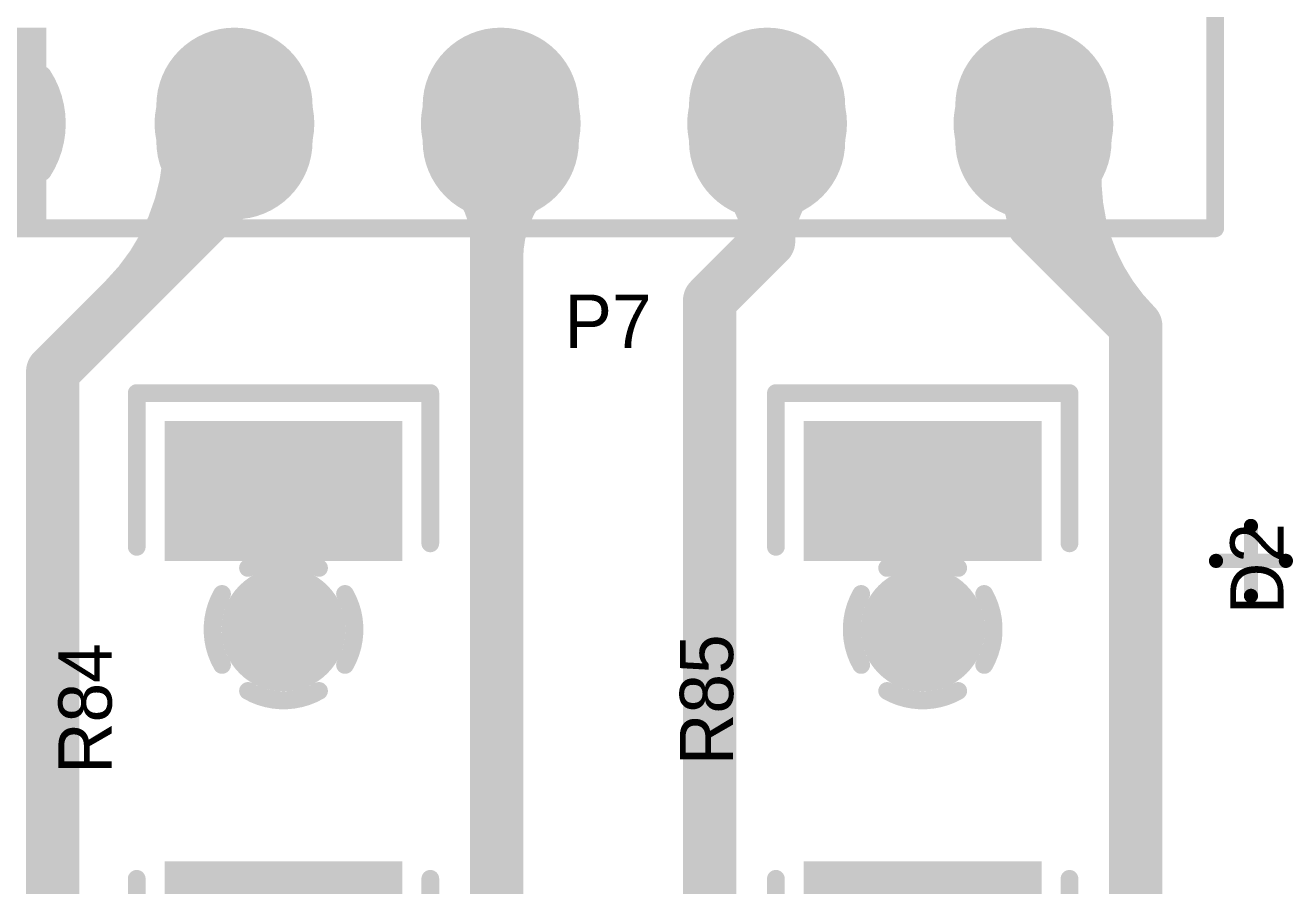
# Model space of a CAD drawing. Header units: millimetres. Extents: x 3.32 to 12.49, y 5.66 to 10.73.
# Drawn here: x 10.698 to 11.408, y 9.256 to 9.74 of the extents above; entities that cross this region are included whole.
import ezdxf

# ---------------------------------------------------------------- set-up
doc = ezdxf.new("R2010")
doc.units = ezdxf.units.MM
doc.header["$MEASUREMENT"] = 0
for name, color, linetype in [('BottomLayer', 5, 'Continuous'), ('BottomSolder', 6, 'Continuous'), ('InternalPlane1', 76, 'Continuous'), ('InternalPlane2', 16, 'Continuous'), ('Mechanical13', 56, 'Continuous'), ('Mechanical15', 56, 'Continuous'), ('MultiLayer', 9, 'Continuous'), ('PadHoleLayer', 156, 'Continuous'), ('TopLayer', 1, 'Continuous'), ('TopOverlay', 2, 'Continuous'), ('TopPaste', 8, 'Continuous'), ('TopSolder', 216, 'Continuous'), ('ViaHoleLayer', 16, 'Continuous')]:
    doc.layers.add(name, color=color, linetype=linetype)

# ---------------------------------------------------------------- blocks, each defined once
blk = doc.blocks.new('MC1_5_5_ST_3_81_115')
at = {"layer": 'BottomLayer', "const_width": 0.08}
for points in [[(0.15, -0.01), (0.15, 0.01)], [(0.3, -0.01), (0.3, 0.01)], [(0.45, -0.01), (0.45, 0.01)], [(0.6, -0.01), (0.6, 0.01)]]:
    blk.add_lwpolyline(points, dxfattribs=at)
at = {"layer": 'BottomLayer', "const_width": 0.04}
for points in [[(0.13, 0.01, 1), (0.17, 0.01, 1)], [(0.28, 0.01, 1), (0.32, 0.01, 1)], [(0.43, 0.01, 1), (0.47, 0.01, 1)], [(0.58, 0.01, 1), (0.62, 0.01, 1)], [(0.13, -0.01, 1), (0.17, -0.01, 1)], [(0.28, -0.01, 1), (0.32, -0.01, 1)], [(0.43, -0.01, 1), (0.47, -0.01, 1)], [(0.58, -0.01, 1), (0.62, -0.01, 1)]]:
    blk.add_lwpolyline(points, format="xyb", close=True, dxfattribs=at)
at = {"layer": 'BottomLayer'}
blk.add_solid([(0.04, 0.05), (-0.04, 0.05), (0.04, -0.05), (-0.04, -0.05)], dxfattribs=at)
at = {"layer": 'BottomSolder', "const_width": 0.088}
for points in [[(0.15, -0.01), (0.15, 0.01)], [(0.3, -0.01), (0.3, 0.01)], [(0.45, -0.01), (0.45, 0.01)], [(0.6, -0.01), (0.6, 0.01)]]:
    blk.add_lwpolyline(points, dxfattribs=at)
at = {"layer": 'BottomSolder', "const_width": 0.044}
for points in [[(0.128, 0.01, 1), (0.172, 0.01, 1)], [(0.278, 0.01, 1), (0.322, 0.01, 1)], [(0.428, 0.01, 1), (0.472, 0.01, 1)], [(0.578, 0.01, 1), (0.622, 0.01, 1)], [(0.128, -0.01, 1), (0.172, -0.01, 1)], [(0.278, -0.01, 1), (0.322, -0.01, 1)], [(0.428, -0.01, 1), (0.472, -0.01, 1)], [(0.578, -0.01, 1), (0.622, -0.01, 1)]]:
    blk.add_lwpolyline(points, format="xyb", close=True, dxfattribs=at)
at = {"layer": 'BottomSolder'}
blk.add_solid([(0.044, 0.054), (-0.044, 0.054), (0.044, -0.054), (-0.044, -0.054)], dxfattribs=at)
at = {"layer": 'InternalPlane1', "const_width": 0.01}
for points in [[(-0.02723, 0.04193, -0.296213), (0.02723, 0.04193)], [(0.04193, 0.02723, -0.296213), (0.04193, -0.02723)], [(0.02723, -0.04193, -0.296213), (-0.02723, -0.04193)]]:
    blk.add_lwpolyline(points, format="xyb", dxfattribs=at)
at = {"layer": 'InternalPlane1'}
for points, const_width in [([(0.02473, 0.04193, 1), (0.02973, 0.04193, 1)], 0.005), ([(0.1275, 0, 1), (0.1725, 0, 1)], 0.045), ([(0.2775, 0, 1), (0.3225, 0, 1)], 0.045), ([(0.4275, 0, 1), (0.4725, 0, 1)], 0.045), ([(0.5775, 0, 1), (0.6225, 0, 1)], 0.045), ([(0.03943, 0.02723, 1), (0.04443, 0.02723, 1)], 0.005), ([(0.03943, -0.02723, 1), (0.04443, -0.02723, 1)], 0.005), ([(0.02473, -0.04193, 1), (0.02973, -0.04193, 1)], 0.005)]:
    blk.add_lwpolyline(points, format="xyb", close=True, dxfattribs=dict(at, const_width=const_width))
at = {"layer": 'InternalPlane2', "const_width": 0.045}
for points in [[(-0.0225, 0, 1), (0.0225, 0, 1)], [(0.1275, 0, 1), (0.1725, 0, 1)], [(0.2775, 0, 1), (0.3225, 0, 1)], [(0.4275, 0, 1), (0.4725, 0, 1)], [(0.5775, 0, 1), (0.6225, 0, 1)]]:
    blk.add_lwpolyline(points, format="xyb", close=True, dxfattribs=at)
at = {"layer": 'MultiLayer', "const_width": 0.08}
for points in [[(0.15, -0.01), (0.15, 0.01)], [(0.3, -0.01), (0.3, 0.01)], [(0.45, -0.01), (0.45, 0.01)], [(0.6, -0.01), (0.6, 0.01)]]:
    blk.add_lwpolyline(points, dxfattribs=at)
at = {"layer": 'MultiLayer', "const_width": 0.04}
for points in [[(0.13, 0.01, 1), (0.17, 0.01, 1)], [(0.28, 0.01, 1), (0.32, 0.01, 1)], [(0.43, 0.01, 1), (0.47, 0.01, 1)], [(0.58, 0.01, 1), (0.62, 0.01, 1)], [(0.13, -0.01, 1), (0.17, -0.01, 1)], [(0.28, -0.01, 1), (0.32, -0.01, 1)], [(0.43, -0.01, 1), (0.47, -0.01, 1)], [(0.58, -0.01, 1), (0.62, -0.01, 1)]]:
    blk.add_lwpolyline(points, format="xyb", close=True, dxfattribs=at)
at = {"layer": 'MultiLayer'}
blk.add_solid([(0.04, 0.05), (-0.04, 0.05), (0.04, -0.05), (-0.04, -0.05)], dxfattribs=at)
at = {"layer": 'PadHoleLayer', "const_width": 0.025}
for points in [[(0.1375, 0, 1), (0.1625, 0, 1)], [(0.2875, 0, 1), (0.3125, 0, 1)], [(0.4375, 0, 1), (0.4625, 0, 1)], [(0.5875, 0, 1), (0.6125, 0, 1)]]:
    blk.add_lwpolyline(points, format="xyb", close=True, dxfattribs=at)
at = {"layer": 'TopLayer', "const_width": 0.08}
for points in [[(0.15, -0.01), (0.15, 0.01)], [(0.3, -0.01), (0.3, 0.01)], [(0.45, -0.01), (0.45, 0.01)], [(0.6, -0.01), (0.6, 0.01)]]:
    blk.add_lwpolyline(points, dxfattribs=at)
at = {"layer": 'TopLayer', "const_width": 0.04}
for points in [[(0.13, 0.01, 1), (0.17, 0.01, 1)], [(0.28, 0.01, 1), (0.32, 0.01, 1)], [(0.43, 0.01, 1), (0.47, 0.01, 1)], [(0.58, 0.01, 1), (0.62, 0.01, 1)], [(0.13, -0.01, 1), (0.17, -0.01, 1)], [(0.28, -0.01, 1), (0.32, -0.01, 1)], [(0.43, -0.01, 1), (0.47, -0.01, 1)], [(0.58, -0.01, 1), (0.62, -0.01, 1)]]:
    blk.add_lwpolyline(points, format="xyb", close=True, dxfattribs=at)
at = {"layer": 'TopLayer'}
blk.add_solid([(0.04, 0.05), (-0.04, 0.05), (0.04, -0.05), (-0.04, -0.05)], dxfattribs=at)
at = {"layer": 'TopOverlay', "const_width": 0.01}
for points in [[(0.70236, -0.05906), (0.70236, 0.31496)], [(-0.10236, -0.05906), (0.70236, -0.05906)]]:
    blk.add_lwpolyline(points, dxfattribs=at)
at = {"layer": 'TopOverlay', "const_width": 0.005}
blk.add_lwpolyline([(0.69986, -0.05906, 1), (0.70486, -0.05906, 1)], format="xyb", close=True, dxfattribs=at)
blk.add_lwpolyline([(0.69986, -0.05906, 1), (0.70486, -0.05906, 1)], format="xyb", close=True, dxfattribs=at)
at = {"layer": 'TopSolder', "const_width": 0.088}
for points in [[(0.15, -0.01), (0.15, 0.01)], [(0.3, -0.01), (0.3, 0.01)], [(0.45, -0.01), (0.45, 0.01)], [(0.6, -0.01), (0.6, 0.01)]]:
    blk.add_lwpolyline(points, dxfattribs=at)
at = {"layer": 'TopSolder', "const_width": 0.044}
for points in [[(0.128, 0.01, 1), (0.172, 0.01, 1)], [(0.278, 0.01, 1), (0.322, 0.01, 1)], [(0.428, 0.01, 1), (0.472, 0.01, 1)], [(0.578, 0.01, 1), (0.622, 0.01, 1)], [(0.128, -0.01, 1), (0.172, -0.01, 1)], [(0.278, -0.01, 1), (0.322, -0.01, 1)], [(0.428, -0.01, 1), (0.472, -0.01, 1)], [(0.578, -0.01, 1), (0.622, -0.01, 1)]]:
    blk.add_lwpolyline(points, format="xyb", close=True, dxfattribs=at)
at = {"layer": 'TopSolder'}
blk.add_solid([(0.044, 0.054), (-0.044, 0.054), (0.044, -0.054), (-0.044, -0.054)], dxfattribs=at)
blk = doc.blocks.new('SMC_DO_214AB__S1_202')
at = {"layer": 'Mechanical13', "const_width": 0.00394}
for points in [[(-0.13504, 0.11496), (-0.13504, -0.11496)], [(0.13504, 0.11496), (-0.13504, 0.11496)], [(0.13504, 0.11496), (0.13504, -0.11496)], [(0.13504, -0.11496), (-0.13504, -0.11496)]]:
    blk.add_lwpolyline(points, dxfattribs=at)
at = {"layer": 'Mechanical13', "const_width": 0.00197}
for points in [[(-0.13602, 0.11496, 1), (-0.13406, 0.11496, 1)], [(-0.13602, 0.11496, 1), (-0.13406, 0.11496, 1)], [(0.13406, 0.11496, 1), (0.13602, 0.11496, 1)], [(0.13406, 0.11496, 1), (0.13602, 0.11496, 1)], [(-0.13602, -0.11496, 1), (-0.13406, -0.11496, 1)], [(-0.13602, -0.11496, 1), (-0.13406, -0.11496, 1)], [(0.13406, -0.11496, 1), (0.13602, -0.11496, 1)], [(0.13406, -0.11496, 1), (0.13602, -0.11496, 1)]]:
    blk.add_lwpolyline(points, format="xyb", close=True, dxfattribs=at)
at = {"layer": 'Mechanical15', "const_width": 0.004}
for points in [[(-0.2146, 0.01969, 1), (-0.2106, 0.01969, 1)], [(0.22635, 0.01969, 1), (0.23035, 0.01969, 1)], [(0.20666, 0, 1), (0.21066, 0, 1)], [(0.24603, 0, 1), (0.25003, 0, 1)], [(-0.2146, -0.01969, 1), (-0.2106, -0.01969, 1)], [(0.22635, -0.01969, 1), (0.23035, -0.01969, 1)]]:
    blk.add_lwpolyline(points, format="xyb", close=True, dxfattribs=at)
at = {"layer": 'Mechanical15', "const_width": 0.008}
for points in [[(-0.2126, 0.01969), (-0.2126, -0.01969)], [(0.22835, 0.01969), (0.22835, -0.01969)], [(0.24803, 0), (0.20866, 0)]]:
    blk.add_lwpolyline(points, dxfattribs=at)
at = {"layer": 'TopLayer'}
for points in [[(-0.19549, 0.075), (-0.19549, -0.075), (-0.08549, 0.075), (-0.08549, -0.075)], [(0.08549, 0.075), (0.08549, -0.075), (0.19549, 0.075), (0.19549, -0.075)]]:
    blk.add_solid(points, dxfattribs=at)
at = {"layer": 'TopOverlay', "const_width": 0.01}
for points in [[(0.14567, 0.12205), (-0.14567, 0.12205)], [(-0.14567, 0.12205), (-0.14567, 0.09055)], [(-0.07087, 0.12205), (-0.07087, -0.12205)], [(0.14567, 0.12205), (0.14567, 0.09055)], [(-0.14567, -0.09055), (-0.14567, -0.12205)], [(0.14567, -0.09055), (0.14567, -0.12205)], [(0.14567, -0.12205), (-0.14567, -0.12205)]]:
    blk.add_lwpolyline(points, dxfattribs=at)
at = {"layer": 'TopOverlay', "const_width": 0.005}
for points in [[(-0.14817, 0.12205, 1), (-0.14317, 0.12205, 1)], [(-0.14817, 0.12205, 1), (-0.14317, 0.12205, 1)], [(-0.07337, 0.12205, 1), (-0.06837, 0.12205, 1)], [(0.14317, 0.12205, 1), (0.14817, 0.12205, 1)], [(0.14317, 0.12205, 1), (0.14817, 0.12205, 1)], [(-0.14817, 0.09055, 1), (-0.14317, 0.09055, 1)], [(0.14317, 0.09055, 1), (0.14817, 0.09055, 1)], [(-0.14817, -0.09055, 1), (-0.14317, -0.09055, 1)], [(0.14317, -0.09055, 1), (0.14817, -0.09055, 1)], [(-0.14817, -0.12205, 1), (-0.14317, -0.12205, 1)], [(-0.14817, -0.12205, 1), (-0.14317, -0.12205, 1)], [(-0.07337, -0.12205, 1), (-0.06837, -0.12205, 1)], [(0.14317, -0.12205, 1), (0.14817, -0.12205, 1)], [(0.14317, -0.12205, 1), (0.14817, -0.12205, 1)]]:
    blk.add_lwpolyline(points, format="xyb", close=True, dxfattribs=at)
at = {"layer": 'TopPaste'}
for points in [[(-0.19549, 0.075), (-0.19549, -0.075), (-0.08549, 0.075), (-0.08549, -0.075)], [(0.08549, 0.075), (0.08549, -0.075), (0.19549, 0.075), (0.19549, -0.075)]]:
    blk.add_solid(points, dxfattribs=at)
at = {"layer": 'TopSolder'}
for points in [[(-0.19949, 0.079), (-0.19949, -0.079), (-0.08149, 0.079), (-0.08149, -0.079)], [(0.08149, 0.079), (0.08149, -0.079), (0.19949, 0.079), (0.19949, -0.079)]]:
    blk.add_solid(points, dxfattribs=at)
blk = doc.blocks.new('R2512_348')
at = {"layer": 'TopLayer'}
for points in [[(-0.035433, -0.062992), (0.035433, -0.062992), (-0.035433, 0.062992), (0.035433, 0.062992)], [(0.212598, -0.062992), (0.283464, -0.062992), (0.212598, 0.062992), (0.283464, 0.062992)]]:
    blk.add_solid(points, dxfattribs=at)
at = {"layer": 'TopOverlay', "const_width": 0.01}
for points in [[(-0.055118, 0.082677), (-0.055118, -0.082677)], [(-0.055118, 0.082677), (0.029528, 0.082677)], [(0.216535, 0.082677), (0.30315, 0.082677)], [(0.30315, 0.082677), (0.30315, -0.082677)], [(-0.055118, -0.082677), (0.029528, -0.082677)], [(0.218504, -0.082677), (0.30315, -0.082677)]]:
    blk.add_lwpolyline(points, dxfattribs=at)
at = {"layer": 'TopOverlay', "const_width": 0.005}
for points in [[(-0.057618, 0.082677, 1), (-0.052618, 0.082677, 1)], [(-0.057618, 0.082677, 1), (-0.052618, 0.082677, 1)], [(0.027028, 0.082677, 1), (0.032028, 0.082677, 1)], [(0.214035, 0.082677, 1), (0.219035, 0.082677, 1)], [(0.30065, 0.082677, 1), (0.30565, 0.082677, 1)], [(0.30065, 0.082677, 1), (0.30565, 0.082677, 1)], [(-0.057618, -0.082677, 1), (-0.052618, -0.082677, 1)], [(-0.057618, -0.082677, 1), (-0.052618, -0.082677, 1)], [(0.027028, -0.082677, 1), (0.032028, -0.082677, 1)], [(0.216004, -0.082677, 1), (0.221004, -0.082677, 1)], [(0.30065, -0.082677, 1), (0.30565, -0.082677, 1)], [(0.30065, -0.082677, 1), (0.30565, -0.082677, 1)]]:
    blk.add_lwpolyline(points, format="xyb", close=True, dxfattribs=at)
at = {"layer": 'TopPaste'}
for points in [[(-0.035433, -0.062992), (0.035433, -0.062992), (-0.035433, 0.062992), (0.035433, 0.062992)], [(0.212598, -0.062992), (0.283464, -0.062992), (0.212598, 0.062992), (0.283464, 0.062992)]]:
    blk.add_solid(points, dxfattribs=at)
at = {"layer": 'TopSolder'}
for points in [[(-0.039433, -0.066992), (0.039433, -0.066992), (-0.039433, 0.066992), (0.039433, 0.066992)], [(0.208598, -0.066992), (0.287464, -0.066992), (0.208598, 0.066992), (0.287464, 0.066992)]]:
    blk.add_solid(points, dxfattribs=at)
blk = doc.blocks.new('R2512_349')
at = {"layer": 'TopLayer'}
for points in [[(-0.035433, -0.062992), (0.035433, -0.062992), (-0.035433, 0.062992), (0.035433, 0.062992)], [(0.212598, -0.062992), (0.283464, -0.062992), (0.212598, 0.062992), (0.283464, 0.062992)]]:
    blk.add_solid(points, dxfattribs=at)
at = {"layer": 'TopOverlay', "const_width": 0.01}
for points in [[(-0.055118, 0.082677), (-0.055118, -0.082677)], [(-0.055118, 0.082677), (0.029528, 0.082677)], [(0.216535, 0.082677), (0.30315, 0.082677)], [(0.30315, 0.082677), (0.30315, -0.082677)], [(-0.055118, -0.082677), (0.029528, -0.082677)], [(0.218504, -0.082677), (0.30315, -0.082677)]]:
    blk.add_lwpolyline(points, dxfattribs=at)
at = {"layer": 'TopOverlay', "const_width": 0.005}
for points in [[(-0.057618, 0.082677, 1), (-0.052618, 0.082677, 1)], [(-0.057618, 0.082677, 1), (-0.052618, 0.082677, 1)], [(0.027028, 0.082677, 1), (0.032028, 0.082677, 1)], [(0.214035, 0.082677, 1), (0.219035, 0.082677, 1)], [(0.30065, 0.082677, 1), (0.30565, 0.082677, 1)], [(0.30065, 0.082677, 1), (0.30565, 0.082677, 1)], [(-0.057618, -0.082677, 1), (-0.052618, -0.082677, 1)], [(-0.057618, -0.082677, 1), (-0.052618, -0.082677, 1)], [(0.027028, -0.082677, 1), (0.032028, -0.082677, 1)], [(0.216004, -0.082677, 1), (0.221004, -0.082677, 1)], [(0.30065, -0.082677, 1), (0.30565, -0.082677, 1)], [(0.30065, -0.082677, 1), (0.30565, -0.082677, 1)]]:
    blk.add_lwpolyline(points, format="xyb", close=True, dxfattribs=at)
at = {"layer": 'TopPaste'}
for points in [[(-0.035433, -0.062992), (0.035433, -0.062992), (-0.035433, 0.062992), (0.035433, 0.062992)], [(0.212598, -0.062992), (0.283464, -0.062992), (0.212598, 0.062992), (0.283464, 0.062992)]]:
    blk.add_solid(points, dxfattribs=at)
at = {"layer": 'TopSolder'}
for points in [[(-0.039433, -0.066992), (0.039433, -0.066992), (-0.039433, 0.066992), (0.039433, 0.066992)], [(0.208598, -0.066992), (0.287464, -0.066992), (0.208598, 0.066992), (0.287464, 0.066992)]]:
    blk.add_solid(points, dxfattribs=at)

msp = doc.modelspace()

# ---------------------------------------------------------------- linework, layer by layer
at = {"layer": 'BottomLayer', "const_width": 0.025}
for points in [[(10.83128, 9.40004, 1), (10.85628, 9.40004, 1)], [(11.19128, 9.40004, 1), (11.21628, 9.40004, 1)]]:
    msp.add_lwpolyline(points, format="xyb", close=True, dxfattribs=at)
at = {"layer": 'InternalPlane1', "const_width": 0.01}
for points in [[(10.82378, 9.43468, -0.267949), (10.86378, 9.43468)], [(11.18378, 9.43468, -0.267949), (11.22378, 9.43468)], [(10.80914, 9.38004, -0.267949), (10.80914, 9.42004)], [(10.87842, 9.42004, -0.267949), (10.87842, 9.38004)], [(11.16914, 9.38004, -0.267949), (11.16914, 9.42004)], [(11.23842, 9.42004, -0.267949), (11.23842, 9.38004)], [(10.86378, 9.3654, -0.267949), (10.82378, 9.3654)], [(11.22378, 9.3654, -0.267949), (11.18378, 9.3654)]]:
    msp.add_lwpolyline(points, format="xyb", dxfattribs=at)
at = {"layer": 'InternalPlane1', "const_width": 0.005}
for points in [[(10.82128, 9.43468, 1), (10.82628, 9.43468, 1)], [(10.86128, 9.43468, 1), (10.86628, 9.43468, 1)], [(11.18128, 9.43468, 1), (11.18628, 9.43468, 1)], [(11.22128, 9.43468, 1), (11.22628, 9.43468, 1)], [(10.80664, 9.42004, 1), (10.81164, 9.42004, 1)], [(10.87592, 9.42004, 1), (10.88092, 9.42004, 1)], [(11.16664, 9.42004, 1), (11.17164, 9.42004, 1)], [(11.23592, 9.42004, 1), (11.24092, 9.42004, 1)], [(10.80664, 9.38004, 1), (10.81164, 9.38004, 1)], [(10.87592, 9.38004, 1), (10.88092, 9.38004, 1)], [(11.16664, 9.38004, 1), (11.17164, 9.38004, 1)], [(11.23592, 9.38004, 1), (11.24092, 9.38004, 1)], [(10.82128, 9.3654, 1), (10.82628, 9.3654, 1)], [(10.86128, 9.3654, 1), (10.86628, 9.3654, 1)], [(11.18128, 9.3654, 1), (11.18628, 9.3654, 1)], [(11.22128, 9.3654, 1), (11.22628, 9.3654, 1)]]:
    msp.add_lwpolyline(points, format="xyb", close=True, dxfattribs=at)
at = {"layer": 'InternalPlane2', "const_width": 0.035}
for points in [[(10.82628, 9.40004, 1), (10.86128, 9.40004, 1)], [(11.18628, 9.40004, 1), (11.22128, 9.40004, 1)]]:
    msp.add_lwpolyline(points, format="xyb", close=True, dxfattribs=at)
at = {"layer": 'MultiLayer', "const_width": 0.025}
for points in [[(10.83128, 9.40004, 1), (10.85628, 9.40004, 1)], [(11.19128, 9.40004, 1), (11.21628, 9.40004, 1)]]:
    msp.add_lwpolyline(points, format="xyb", close=True, dxfattribs=at)
at = {"layer": 'TopLayer', "const_width": 0.03}
for points in [[(10.81614, 9.6478), (10.81614, 9.68504)], [(10.96378, 9.68268), (10.96614, 9.68504)], [(11.11614, 9.68504), (11.11701, 9.68417)], [(11.11701, 9.61866), (11.11701, 9.68417)], [(11.26614, 9.62866), (11.26614, 9.68504)], [(10.96378, 9.19004), (10.96378, 9.68268)], [(10.71378, 9.54543), (10.81614, 9.6478)], [(11.26614, 9.62866), (11.32378, 9.57102)], [(11.08378, 9.58543), (11.11701, 9.61866)], [(11.08378, 9.16004), (11.08378, 9.58543)], [(11.32378, 9.20004), (11.32378, 9.57102)], [(10.71378, 9.18004), (10.71378, 9.54543)], [(10.84378, 9.40004), (10.84378, 9.47807)], [(11.20378, 9.40004), (11.20378, 9.47807)]]:
    msp.add_lwpolyline(points, dxfattribs=at)
at = {"layer": 'TopLayer'}
for points, const_width in [([(10.80864, 9.68504, 1), (10.82364, 9.68504, 1)], 0.015), ([(10.95864, 9.68504, 1), (10.97364, 9.68504, 1)], 0.015), ([(11.10864, 9.68504, 1), (11.12364, 9.68504, 1)], 0.015), ([(11.10951, 9.68417, 1), (11.12451, 9.68417, 1)], 0.015), ([(11.10951, 9.68417, 1), (11.12451, 9.68417, 1)], 0.015), ([(11.25864, 9.68504, 1), (11.27364, 9.68504, 1)], 0.015), ([(10.95628, 9.68268, 1), (10.97128, 9.68268, 1)], 0.015), ([(10.95628, 9.68268, 1), (10.97128, 9.68268, 1)], 0.015), ([(10.78364, 9.67504, 1), (10.79864, 9.67504, 1)], 0.015), ([(11.2537, 9.67579, 1), (11.2687, 9.67579, 1)], 0.015), ([(11.28336, 9.67128, 1), (11.29836, 9.67128, 1)], 0.015), ([(10.94096, 9.65736, 1), (10.95596, 9.65736, 1)], 0.015), ([(10.97632, 9.65736, 1), (10.99132, 9.65736, 1)], 0.015), ([(11.09234, 9.65609, 1), (11.10734, 9.65609, 1)], 0.015), ([(11.1259, 9.65695, 1), (11.1409, 9.65695, 1)], 0.015), ([(11.2449, 9.65415, 1), (11.2599, 9.65415, 1)], 0.015), ([(11.27238, 9.65415, 1), (11.28738, 9.65415, 1)], 0.015), ([(10.80864, 9.6478, 1), (10.82364, 9.6478, 1)], 0.015), ([(10.80864, 9.6478, 1), (10.82364, 9.6478, 1)], 0.015), ([(11.25864, 9.62866, 1), (11.27364, 9.62866, 1)], 0.015), ([(11.25864, 9.62866, 1), (11.27364, 9.62866, 1)], 0.015), ([(11.25864, 9.62866, 1), (11.27364, 9.62866, 1)], 0.015), ([(11.25864, 9.62866, 1), (11.27364, 9.62866, 1)], 0.015), ([(10.95628, 9.62039, 1), (10.97128, 9.62039, 1)], 0.015), ([(11.10951, 9.61866, 1), (11.12451, 9.61866, 1)], 0.015), ([(11.10951, 9.61866, 1), (11.12451, 9.61866, 1)], 0.015), ([(11.10951, 9.61866, 1), (11.12451, 9.61866, 1)], 0.015), ([(11.10951, 9.61866, 1), (11.12451, 9.61866, 1)], 0.015), ([(11.27432, 9.61298, 1), (11.28932, 9.61298, 1)], 0.015), ([(10.95628, 9.60898, 1), (10.97128, 9.60898, 1)], 0.015), ([(10.7467, 9.58585, 1), (10.7617, 9.58585, 1)], 0.015), ([(11.07628, 9.58543, 1), (11.09128, 9.58543, 1)], 0.015), ([(11.07628, 9.58543, 1), (11.09128, 9.58543, 1)], 0.015), ([(11.31628, 9.57103, 1), (11.33128, 9.57103, 1)], 0.015), ([(11.31628, 9.57102, 1), (11.33128, 9.57102, 1)], 0.015), ([(11.31628, 9.57102, 1), (11.33128, 9.57102, 1)], 0.015), ([(10.70628, 9.54543, 1), (10.72128, 9.54543, 1)], 0.015), ([(10.70628, 9.54543, 1), (10.72128, 9.54543, 1)], 0.015), ([(10.83628, 9.47807, 1), (10.85128, 9.47807, 1)], 0.015), ([(11.19628, 9.47807, 1), (11.21128, 9.47807, 1)], 0.015), ([(10.82183, 9.46362, 1), (10.83683, 9.46362, 1)], 0.015), ([(10.85073, 9.46362, 1), (10.86573, 9.46362, 1)], 0.015), ([(11.18183, 9.46362, 1), (11.19683, 9.46362, 1)], 0.015), ([(11.21073, 9.46362, 1), (11.22573, 9.46362, 1)], 0.015), ([(10.83628, 9.42874, 1), (10.85128, 9.42874, 1)], 0.015), ([(10.83628, 9.42874, 1), (10.85128, 9.42874, 1)], 0.015), ([(11.19628, 9.42874, 1), (11.21128, 9.42874, 1)], 0.015), ([(11.19628, 9.42874, 1), (11.21128, 9.42874, 1)], 0.015), ([(10.83128, 9.40004, 1), (10.85628, 9.40004, 1)], 0.025), ([(11.19128, 9.40004, 1), (11.21628, 9.40004, 1)], 0.025), ([(10.83628, 9.40004, 1), (10.85128, 9.40004, 1)], 0.015), ([(11.19628, 9.40004, 1), (11.21128, 9.40004, 1)], 0.015)]:
    msp.add_lwpolyline(points, format="xyb", close=True, dxfattribs=dict(at, const_width=const_width))
at = {"layer": 'TopLayer', "const_width": 0.03}
for points in [[(10.79114, 9.67504, -0.198912), (10.7542, 9.58585)], [(11.28182, 9.61298, -0.238441), (11.2612, 9.67579)], [(11.32378, 9.57103, -0.238441), (11.29086, 9.67128)], [(10.94846, 9.65736, -0.198912), (10.96378, 9.62039)], [(10.96378, 9.60898, -0.198912), (10.98382, 9.65736)], [(11.09984, 9.65609, -0.218438), (11.11701, 9.61866)], [(11.11701, 9.61866, -0.20503), (11.1334, 9.65695)], [(11.2524, 9.65415, -0.25237), (11.26614, 9.62866)], [(11.26614, 9.62866, -0.25237), (11.27988, 9.65415)], [(10.82933, 9.46362, -0.198912), (10.84378, 9.42874)], [(10.84378, 9.42874, -0.198912), (10.85823, 9.46362)], [(11.18933, 9.46362, -0.198912), (11.20378, 9.42874)], [(11.20378, 9.42874, -0.198912), (11.21823, 9.46362)]]:
    msp.add_lwpolyline(points, format="xyb", dxfattribs=at)
at = {"layer": 'ViaHoleLayer', "const_width": 0.015}
for points in [[(10.83628, 9.40004, 1), (10.85128, 9.40004, 1)], [(11.19628, 9.40004, 1), (11.21128, 9.40004, 1)]]:
    msp.add_lwpolyline(points, format="xyb", close=True, dxfattribs=at)

# ---------------------------------------------------------------- block references
for name, p, rotation in [('MC1_5_5_ST_3_81_115', (10.66614, 9.68504), 360), ('SMC_DO_214AB__S1_202', (11.61701, 9.43866), 180), ('R2512_348', (10.84378, 9.23004), 90), ('R2512_349', (11.20378, 9.23004), 90)]:
    msp.add_blockref(name, p, dxfattribs=dict(rotation=rotation))

# ---------------------------------------------------------------- texts
at = {"layer": 'TopOverlay'}
msp.add_text('P7', height=0.03, dxfattribs=at).set_placement((11.00201, 9.55866))
for s, p in [('D2', (11.40701, 9.40866)), ('R85', (11.09701, 9.32366)), ('R84', (10.74701, 9.31866))]:
    msp.add_text(s, height=0.03, rotation=90, dxfattribs=at).set_placement(p)

doc.saveas('drawing.dxf')
